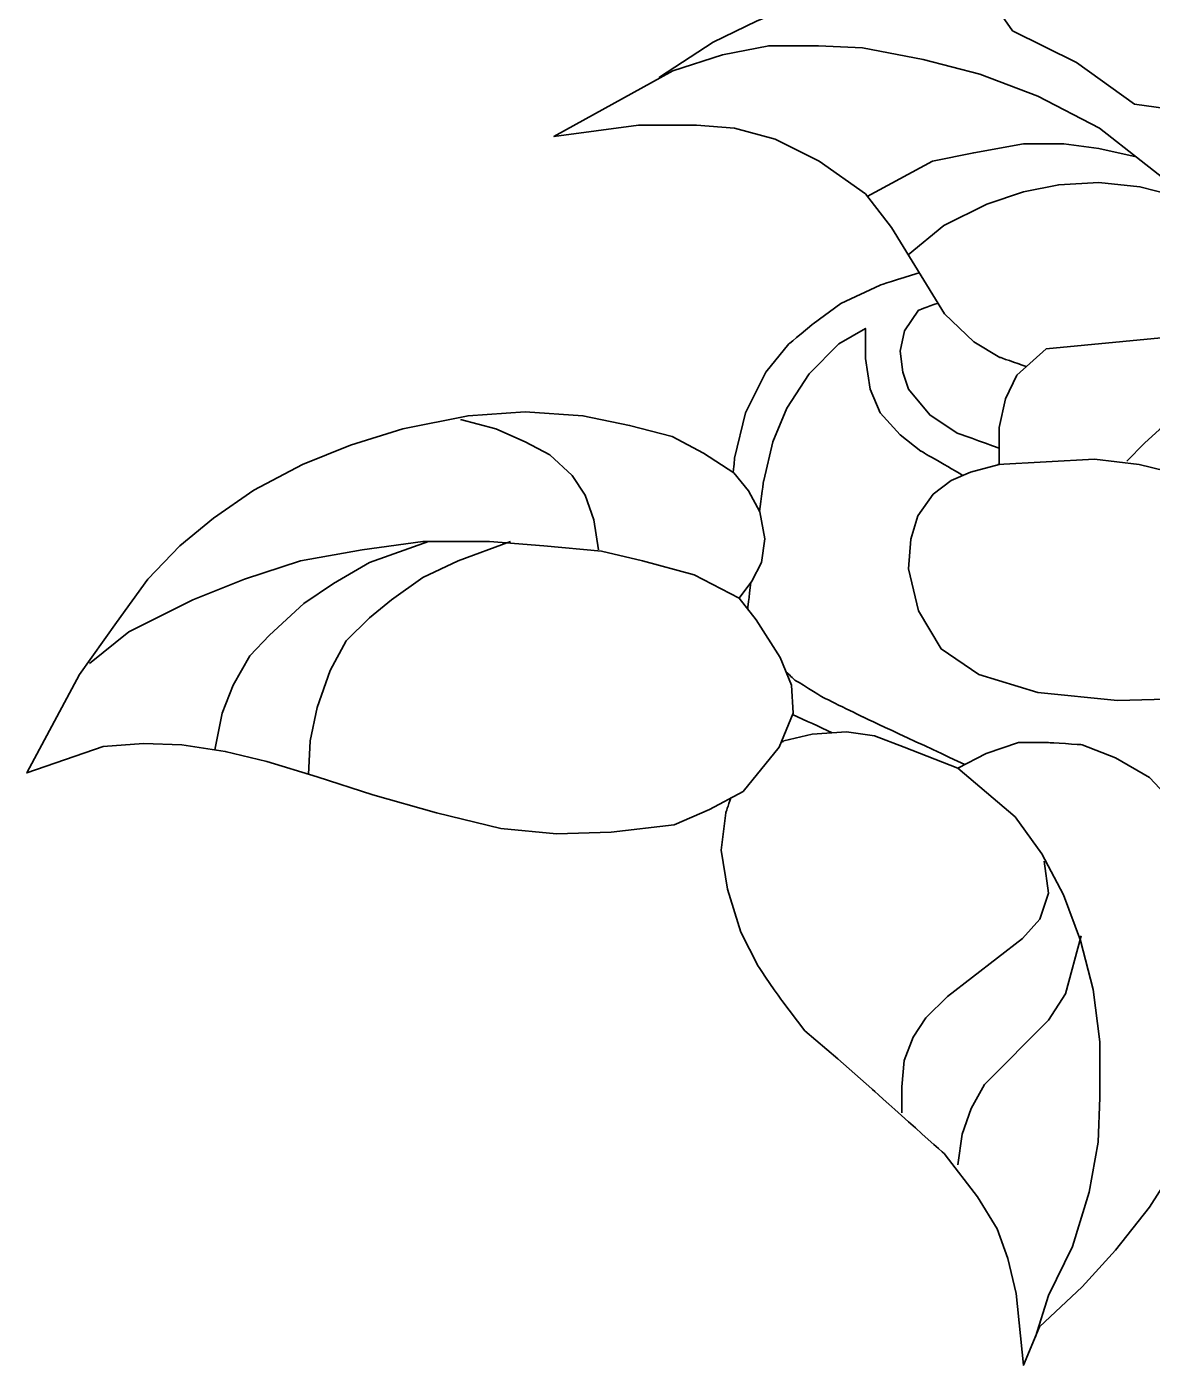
# Model space of a CAD drawing. Header units: millimetres. Extents: x -674 to -111, y -202 to 174.
# Drawn here: x -674.3 to -521.3, y -141.1 to 41 of the extents above; entities that cross this region are included whole.
import ezdxf

# ---------------------------------------------------------------- set-up
doc = ezdxf.new("R2010")
doc.units = ezdxf.units.MM
doc.layers.add('ceco.net 299', color=7, linetype='Continuous')

msp = doc.modelspace()

# ---------------------------------------------------------------- linework, layer by layer
at = {"layer": 'ceco.net 299', "color": 93, "lineweight": 35}
for points, knots in [([(-486.29, 45.2), (-486.29, 45.2), (-479.55, 47.6), (-479.55, 47.6), (-479.55, 47.6), (-479.55, 47.6), (-475.72, 51.6), (-475.72, 51.6), (-475.72, 51.6), (-475.72, 51.6), (-474.52, 56.8), (-474.52, 56.8), (-474.52, 56.8), (-474.52, 56.8), (-475.44, 63.6), (-475.44, 63.6), (-475.44, 63.6), (-475.44, 63.6), (-479.66, 69.77), (-479.66, 69.77), (-479.66, 69.77), (-479.66, 69.77), (-485.78, 74.29), (-485.78, 74.29), (-485.78, 74.29), (-485.78, 74.29), (-493.89, 77.89), (-493.89, 77.89), (-493.89, 77.89), (-493.89, 77.89), (-499.32, 79.49), (-499.32, 79.49), (-499.32, 79.49), (-499.32, 79.49), (-505.27, 80.75), (-505.27, 80.75), (-505.27, 80.75), (-505.27, 80.75), (-514.24, 82.17), (-514.24, 82.17), (-514.24, 82.17), (-514.24, 82.17), (-537.16, 84.46), (-537.16, 84.46), (-537.16, 84.46), (-537.16, 84.46), (-548.64, 85.89), (-548.64, 85.89), (-548.64, 85.89), (-548.64, 85.89), (-554.7, 87.32), (-554.7, 87.32), (-554.7, 87.32), (-554.7, 87.32), (-559.45, 89.03), (-559.45, 89.03), (-559.45, 89.03), (-559.45, 89.03), (-566.99, 92.18), (-566.99, 92.18), (-566.99, 92.18), (-566.99, 92.18), (-562.25, 85.89), (-562.25, 85.89), (-562.25, 85.89), (-562.25, 85.89), (-557.85, 78.8), (-557.85, 78.8), (-557.85, 78.8), (-557.85, 78.8), (-553.5, 67.89), (-553.5, 67.89), (-553.5, 67.89), (-553.5, 67.89), (-549.56, 57.03), (-549.56, 57.03), (-549.56, 57.03), (-549.56, 57.03), (-546.64, 50.68), (-546.64, 50.68), (-546.64, 50.68), (-546.64, 50.68), (-543.56, 45.2), (-543.56, 45.2), (-543.56, 45.2), (-543.56, 45.2), (-540.3, 40.45), (-540.3, 40.45), (-540.3, 40.45), (-540.3, 40.45), (-531.58, 36.18), (-531.58, 36.18), (-531.58, 36.18), (-531.58, 36.18), (-523.73, 30.51), (-523.73, 30.51), (-523.73, 30.51), (-523.73, 30.51), (-513.27, 29.02), (-513.27, 29.02), (-513.27, 29.02), (-513.27, 29.02), (-502.58, 30.51), (-502.58, 30.51), (-502.58, 30.51), (-502.58, 30.51), (-496.24, 33.83), (-496.24, 33.83), (-496.24, 33.83), (-496.24, 33.83), (-494.12, 36.4), (-494.12, 36.4), (-494.12, 36.4), (-494.12, 36.4), (-492.92, 39.71), (-492.92, 39.71), (-492.92, 39.71), (-492.92, 39.71), (-492.47, 44.28), (-492.47, 44.28), (-492.47, 44.28), (-492.47, 44.28), (-486.29, 45.2), (-486.29, 45.2), (-486.29, 45.2), (-486.29, 45.2), (-486.29, 45.2), (-486.29, 45.2)], [0, 0, 0, 0, 0.03125, 0.03125, 0.03125, 0.03125, 0.0625, 0.0625, 0.0625, 0.0625, 0.09375, 0.09375, 0.09375, 0.09375, 0.125, 0.125, 0.125, 0.125, 0.15625, 0.15625, 0.15625, 0.15625, 0.1875, 0.1875, 0.1875, 0.1875, 0.21875, 0.21875, 0.21875, 0.21875, 0.25, 0.25, 0.25, 0.25, 0.28125, 0.28125, 0.28125, 0.28125, 0.3125, 0.3125, 0.3125, 0.3125, 0.34375, 0.34375, 0.34375, 0.34375, 0.375, 0.375, 0.375, 0.375, 0.40625, 0.40625, 0.40625, 0.40625, 0.4375, 0.4375, 0.4375, 0.4375, 0.46875, 0.46875, 0.46875, 0.46875, 0.5, 0.5, 0.5, 0.5, 0.53125, 0.53125, 0.53125, 0.53125, 0.5625, 0.5625, 0.5625, 0.5625, 0.59375, 0.59375, 0.59375, 0.59375, 0.625, 0.625, 0.625, 0.625, 0.65625, 0.65625, 0.65625, 0.65625, 0.6875, 0.6875, 0.6875, 0.6875, 0.71875, 0.71875, 0.71875, 0.71875, 0.75, 0.75, 0.75, 0.75, 0.78125, 0.78125, 0.78125, 0.78125, 0.8125, 0.8125, 0.8125, 0.8125, 0.84375, 0.84375, 0.84375, 0.84375, 0.875, 0.875, 0.875, 0.875, 0.90625, 0.90625, 0.90625, 0.90625, 0.9375, 0.9375, 0.9375, 0.9375, 0.96875, 0.96875, 0.96875, 0.96875, 1, 1, 1, 1]), ([(-588.15, 34.1), (-588.25, 34.15), (-588.31, 34.17), (-588.31, 34.17), (-588.31, 34.17), (-588.31, 34.17), (-580.99, 38.91), (-580.99, 38.91), (-580.99, 38.91), (-580.99, 38.91), (-575.1, 41.77), (-575.1, 41.77), (-575.1, 41.77), (-575.1, 41.77), (-569.28, 44.17), (-569.28, 44.17), (-569.28, 44.17), (-569.28, 44.17), (-562.25, 46.17), (-562.25, 46.17), (-562.25, 46.17), (-562.25, 46.17), (-555.33, 47.37), (-555.33, 47.37), (-555.33, 47.37), (-555.33, 47.37), (-549.09, 46.2), (-549.09, 46.2), (-549.09, 46.2), (-549.09, 46.2), (-546.64, 45.41), (-542.88, 44.21)], [0.598673, 0.598673, 0.598673, 0.598673, 0.6, 0.6, 0.6, 0.6, 0.65, 0.65, 0.65, 0.65, 0.7, 0.7, 0.7, 0.7, 0.75, 0.75, 0.75, 0.75, 0.8, 0.8, 0.8, 0.8, 0.85, 0.85, 0.85, 0.85, 0.9, 0.9, 0.9, 0.9, 0.9117605, 0.9117605, 0.9117605, 0.9117605]), ([(-538.43, -5.2), (-539.78, -4.73), (-542.01, -3.95), (-542.01, -3.95), (-542.01, -3.95), (-542.01, -3.95), (-545.56, -1.84), (-545.56, -1.84), (-545.56, -1.84), (-545.56, -1.84), (-549.56, 1.99), (-549.56, 1.99), (-549.56, 1.99), (-549.56, 1.99), (-556.76, 13.71), (-556.76, 13.71), (-556.76, 13.71), (-556.76, 13.71), (-560.3, 18.28), (-560.3, 18.28), (-560.3, 18.28), (-560.3, 18.28), (-566.59, 22.74), (-566.59, 22.74), (-566.59, 22.74), (-566.59, 22.74), (-572.59, 25.71), (-572.59, 25.71), (-572.59, 25.71), (-572.59, 25.71), (-578.08, 27.25), (-578.08, 27.25), (-578.08, 27.25), (-578.08, 27.25), (-583.28, 27.65), (-583.28, 27.65), (-583.28, 27.65), (-583.28, 27.65), (-591.16, 27.65), (-591.16, 27.65), (-591.16, 27.65), (-591.16, 27.65), (-602.65, 26.11), (-602.65, 26.11), (-602.65, 26.11), (-602.65, 26.11), (-586.48, 35.03), (-586.48, 35.03), (-586.48, 35.03), (-586.48, 35.03), (-579.73, 37.2), (-579.73, 37.2), (-579.73, 37.2), (-579.73, 37.2), (-573.45, 38.45), (-573.45, 38.45), (-573.45, 38.45), (-573.45, 38.45), (-566.7, 38.45), (-566.7, 38.45), (-566.7, 38.45), (-566.7, 38.45), (-560.7, 38.17), (-560.7, 38.17), (-560.7, 38.17), (-560.7, 38.17), (-552.47, 36.57), (-552.47, 36.57), (-552.47, 36.57), (-552.47, 36.57), (-544.76, 34.57), (-544.76, 34.57), (-544.76, 34.57), (-544.76, 34.57), (-536.87, 31.6), (-536.87, 31.6), (-536.87, 31.6), (-536.87, 31.6), (-528.47, 27.25), (-528.47, 27.25), (-528.47, 27.25), (-528.47, 27.25), (-517.15, 18.34), (-517.15, 18.34), (-517.15, 18.34), (-517.15, 18.34), (-517.15, 18.34), (-517.15, 18.34), (-517.15, 18.34), (-508.87, 7.71), (-508.87, 7.71), (-508.87, 7.71), (-508.87, 7.71), (-510.41, 2.85), (-510.41, 2.85), (-510.41, 2.85), (-510.41, 2.85), (-512.24, -0.75), (-512.24, -0.75), (-512.24, -0.75), (-512.24, -0.75), (-512.54, -0.99), (-512.96, -1.33)], [0.2766868, 0.2766868, 0.2766868, 0.2766868, 0.3, 0.3, 0.3, 0.3, 0.3333333, 0.3333333, 0.3333333, 0.3333333, 0.3666667, 0.3666667, 0.3666667, 0.3666667, 0.4, 0.4, 0.4, 0.4, 0.4333333, 0.4333333, 0.4333333, 0.4333333, 0.4666667, 0.4666667, 0.4666667, 0.4666667, 0.5, 0.5, 0.5, 0.5, 0.5333333, 0.5333333, 0.5333333, 0.5333333, 0.5666667, 0.5666667, 0.5666667, 0.5666667, 0.6, 0.6, 0.6, 0.6, 0.6333333, 0.6333333, 0.6333333, 0.6333333, 0.6666667, 0.6666667, 0.6666667, 0.6666667, 0.7, 0.7, 0.7, 0.7, 0.7333333, 0.7333333, 0.7333333, 0.7333333, 0.7666667, 0.7666667, 0.7666667, 0.7666667, 0.8, 0.8, 0.8, 0.8, 0.8333333, 0.8333333, 0.8333333, 0.8333333, 0.8666667, 0.8666667, 0.8666667, 0.8666667, 0.9, 0.9, 0.9, 0.9, 0.9333333, 0.9333333, 0.9333333, 0.9333333, 0.9666667, 0.9666667, 0.9666667, 0.9666667, 1, 1, 1, 1.0333333, 1.0333333, 1.0333333, 1.0333333, 1.0666667, 1.0666667, 1.0666667, 1.0666667, 1.1, 1.1, 1.1, 1.1, 1.1102554, 1.1102554, 1.1102554, 1.1102554]), ([(-523.48, 23.32), (-523.48, 23.32), (-528.58, 24.45), (-528.58, 24.45), (-528.58, 24.45), (-528.58, 24.45), (-533.33, 25.08), (-533.33, 25.08), (-533.33, 25.08), (-533.33, 25.08), (-538.81, 25.08), (-538.81, 25.08), (-538.81, 25.08), (-538.81, 25.08), (-545.56, 23.88), (-545.56, 23.88), (-545.56, 23.88), (-545.56, 23.88), (-551.16, 22.74), (-551.16, 22.74), (-551.16, 22.74), (-551.16, 22.74), (-560.05, 17.95), (-560.05, 17.95)], [0, 0, 0, 0, 0.166667, 0.166667, 0.166667, 0.166667, 0.333333, 0.333333, 0.333333, 0.333333, 0.5, 0.5, 0.5, 0.5, 0.666667, 0.666667, 0.666667, 0.666667, 0.833333, 0.833333, 0.833333, 0.833333, 1, 1, 1, 1]), ([(-516.59, 17.62), (-516.59, 17.62), (-522.98, 19.25), (-522.98, 19.25), (-522.98, 19.25), (-522.98, 19.25), (-528.58, 19.82), (-528.58, 19.82), (-528.58, 19.82), (-528.58, 19.82), (-534.01, 19.54), (-534.01, 19.54), (-534.01, 19.54), (-534.01, 19.54), (-538.81, 18.57), (-538.81, 18.57), (-538.81, 18.57), (-538.81, 18.57), (-543.79, 16.91), (-543.79, 16.91), (-543.79, 16.91), (-543.79, 16.91), (-549.62, 13.99), (-549.62, 13.99), (-549.62, 13.99), (-549.62, 13.99), (-554.48, 10.01), (-554.48, 10.01)], [0, 0, 0, 0, 0.142857, 0.142857, 0.142857, 0.142857, 0.285714, 0.285714, 0.285714, 0.285714, 0.428571, 0.428571, 0.428571, 0.428571, 0.571429, 0.571429, 0.571429, 0.571429, 0.714286, 0.714286, 0.714286, 0.714286, 0.857143, 0.857143, 0.857143, 0.857143, 1, 1, 1, 1]), ([(-578.28, -19.61), (-578.15, -18.39), (-578.08, -17.67), (-578.08, -17.67), (-578.08, -17.67), (-578.08, -17.67), (-576.59, -11.49), (-576.59, -11.49), (-576.59, -11.49), (-576.59, -11.49), (-573.85, -5.95), (-573.85, -5.95), (-573.85, -5.95), (-573.85, -5.95), (-570.7, -2.12), (-570.7, -2.12), (-570.7, -2.12), (-570.7, -2.12), (-567.39, 0.62), (-567.39, 0.62), (-567.39, 0.62), (-567.39, 0.62), (-563.62, 3.36), (-563.62, 3.36), (-563.62, 3.36), (-563.62, 3.36), (-558.3, 5.88), (-558.3, 5.88), (-558.3, 5.88), (-558.3, 5.88), (-555.9, 6.64), (-552.99, 7.57)], [0.7652405, 0.7652405, 0.7652405, 0.7652405, 0.7692308, 0.7692308, 0.7692308, 0.7692308, 0.7948718, 0.7948718, 0.7948718, 0.7948718, 0.8205128, 0.8205128, 0.8205128, 0.8205128, 0.8461538, 0.8461538, 0.8461538, 0.8461539, 0.8717949, 0.8717949, 0.8717949, 0.8717949, 0.8974359, 0.8974359, 0.8974359, 0.8974359, 0.9230769, 0.9230769, 0.9230769, 0.9230769, 0.9331984, 0.9331984, 0.9331984, 0.9331984]), ([(-550.43, 3.42), (-551.96, 2.87), (-553.1, 2.45), (-553.1, 2.45), (-553.1, 2.45), (-553.1, 2.45), (-554.99, -0.35), (-554.99, -0.35), (-554.99, -0.35), (-554.99, -0.35), (-555.56, -3.09), (-555.56, -3.09), (-555.56, -3.09), (-555.56, -3.09), (-555.22, -5.95), (-555.22, -5.95), (-555.22, -5.95), (-555.22, -5.95), (-554.42, -8.29), (-554.42, -8.29), (-554.42, -8.29), (-554.42, -8.29), (-551.56, -11.78), (-551.56, -11.78), (-551.56, -11.78), (-551.56, -11.78), (-547.84, -14.24), (-547.84, -14.24), (-547.84, -14.24), (-547.84, -14.24), (-544.42, -15.48), (-542.13, -16.31)], [1.0170661, 1.0170661, 1.0170661, 1.0170661, 1.025641, 1.025641, 1.025641, 1.025641, 1.0512821, 1.0512821, 1.0512821, 1.0512821, 1.0769231, 1.0769231, 1.0769231, 1.0769231, 1.1025641, 1.1025641, 1.1025641, 1.1025641, 1.1282051, 1.1282051, 1.1282051, 1.1282051, 1.1538462, 1.1538462, 1.1538462, 1.1538462, 1.1794872, 1.1794872, 1.1794872, 1.1794872, 1.1965812, 1.1965812, 1.1965812, 1.1965812]), ([(-547.05, -20), (-549.78, -18.42), (-552.76, -16.7), (-552.76, -16.7), (-552.76, -16.7), (-552.76, -16.7), (-555.56, -14.47), (-555.56, -14.47), (-555.56, -14.47), (-555.56, -14.47), (-558.3, -11.49), (-558.3, -11.49), (-558.3, -11.49), (-558.3, -11.49), (-559.67, -8.29), (-559.67, -8.29), (-559.67, -8.29), (-559.67, -8.29), (-560.3, -4.12), (-560.3, -4.12), (-560.3, -4.12), (-560.3, -4.12), (-560.3, -0.01), (-560.3, -0.01), (-560.3, -0.01), (-560.3, -0.01), (-563.9, -2.12), (-563.9, -2.12), (-563.9, -2.12), (-563.9, -2.12), (-567.96, -6.18), (-567.96, -6.18), (-567.96, -6.18), (-567.96, -6.18), (-570.99, -10.87), (-570.99, -10.87), (-570.99, -10.87), (-570.99, -10.87), (-572.88, -15.44), (-572.88, -15.44), (-572.88, -15.44), (-572.88, -15.44), (-574.13, -20.7), (-574.13, -20.7), (-574.13, -20.7), (-574.13, -20.7), (-574.46, -23.22), (-574.68, -24.92)], [1.2425347, 1.2425347, 1.2425347, 1.2425347, 1.2564103, 1.2564103, 1.2564103, 1.2564103, 1.2820513, 1.2820513, 1.2820513, 1.2820513, 1.3076923, 1.3076923, 1.3076923, 1.3076923, 1.3333333, 1.3333333, 1.3333333, 1.3333333, 1.3589744, 1.3589744, 1.3589744, 1.3589744, 1.3846154, 1.3846154, 1.3846154, 1.3846154, 1.4102564, 1.4102564, 1.4102564, 1.4102564, 1.4358974, 1.4358974, 1.4358974, 1.4358974, 1.4615385, 1.4615385, 1.4615385, 1.4615385, 1.4871795, 1.4871795, 1.4871795, 1.4871795, 1.5128205, 1.5128205, 1.5128205, 1.5128205, 1.5298774, 1.5298774, 1.5298774, 1.5298774]), ([(-542.13, -18.52), (-542.13, -18.52), (-542.13, -13.49), (-542.13, -13.49), (-542.13, -13.49), (-542.13, -13.49), (-541.27, -9.61), (-541.27, -9.61), (-541.27, -9.61), (-541.27, -9.61), (-539.73, -6.35), (-539.73, -6.35), (-539.73, -6.35), (-539.73, -6.35), (-535.73, -2.81), (-535.73, -2.81), (-535.73, -2.81), (-535.73, -2.81), (-514.87, -0.81), (-514.87, -0.81), (-514.87, -0.81), (-514.87, -0.81), (-509.04, -2.41), (-509.04, -2.41), (-509.04, -2.41), (-509.04, -2.41), (-498.75, -8.18), (-498.75, -8.18), (-498.75, -8.18), (-498.75, -8.18), (-487.84, -16.35), (-487.84, -16.35), (-487.84, -16.35), (-487.84, -16.35), (-480.46, -25.27), (-480.46, -25.27), (-480.46, -25.27), (-480.46, -25.27), (-477.61, -30.41), (-477.61, -30.41), (-477.61, -30.41), (-477.61, -30.41), (-475.72, -35.55), (-475.72, -35.55), (-475.72, -35.55), (-475.72, -35.55), (-474.75, -40.93), (-474.75, -40.93), (-474.75, -40.93), (-474.75, -40.93), (-473.09, -53.84), (-473.09, -53.84), (-473.09, -53.84), (-473.09, -53.84), (-472.69, -59.04), (-472.69, -59.04), (-472.69, -59.04), (-472.69, -59.04), (-475.95, -54.3), (-475.95, -54.3), (-475.95, -54.3), (-475.95, -54.3), (-478.75, -51.56), (-478.75, -51.56), (-478.75, -51.56), (-478.75, -51.56), (-481.26, -50.01), (-481.26, -50.01), (-481.26, -50.01), (-481.26, -50.01), (-485.78, -48.76), (-485.78, -48.76), (-485.78, -48.76), (-485.78, -48.76), (-490.75, -48.41), (-490.75, -48.41), (-490.75, -48.41), (-490.75, -48.41), (-508.87, -49.44), (-508.87, -49.44), (-508.87, -49.44), (-508.87, -49.44), (-517.73, -50.41), (-517.73, -50.41), (-517.73, -50.41), (-517.73, -50.41), (-526.01, -50.64), (-526.01, -50.64), (-526.01, -50.64), (-526.01, -50.64), (-536.87, -49.56), (-536.87, -49.56), (-536.87, -49.56), (-536.87, -49.56), (-544.87, -47.1), (-544.87, -47.1), (-544.87, -47.1), (-544.87, -47.1), (-550.02, -43.61), (-550.02, -43.61), (-550.02, -43.61), (-550.02, -43.61), (-553.1, -38.41), (-553.1, -38.41), (-553.1, -38.41), (-553.1, -38.41), (-554.42, -32.7), (-554.42, -32.7), (-554.42, -32.7), (-554.42, -32.7), (-554.13, -28.7), (-554.13, -28.7), (-554.13, -28.7), (-554.13, -28.7), (-553.16, -25.5), (-553.16, -25.5), (-553.16, -25.5), (-553.16, -25.5), (-551.1, -22.58), (-551.1, -22.58), (-551.1, -22.58), (-551.1, -22.58), (-548.64, -20.7), (-548.64, -20.7), (-548.64, -20.7), (-548.64, -20.7), (-546.02, -19.55), (-546.02, -19.55), (-546.02, -19.55), (-546.02, -19.55), (-542.13, -18.52), (-542.13, -18.52), (-542.13, -18.52), (-542.13, -18.52), (-542.13, -18.52), (-542.13, -18.52)], [0, 0, 0, 0, 0.029412, 0.029412, 0.029412, 0.029412, 0.058824, 0.058824, 0.058824, 0.058824, 0.088235, 0.088235, 0.088235, 0.088235, 0.117647, 0.117647, 0.117647, 0.117647, 0.147059, 0.147059, 0.147059, 0.147059, 0.176471, 0.176471, 0.176471, 0.176471, 0.205882, 0.205882, 0.205882, 0.205882, 0.235294, 0.235294, 0.235294, 0.235294, 0.264706, 0.264706, 0.264706, 0.264706, 0.294118, 0.294118, 0.294118, 0.294118, 0.323529, 0.323529, 0.323529, 0.323529, 0.352941, 0.352941, 0.352941, 0.352941, 0.382353, 0.382353, 0.382353, 0.382353, 0.411765, 0.411765, 0.411765, 0.411765, 0.441176, 0.441176, 0.441176, 0.441176, 0.470588, 0.470588, 0.470588, 0.470588, 0.5, 0.5, 0.5, 0.5, 0.529412, 0.529412, 0.529412, 0.529412, 0.558824, 0.558824, 0.558824, 0.558824, 0.588235, 0.588235, 0.588235, 0.588235, 0.617647, 0.617647, 0.617647, 0.617647, 0.647059, 0.647059, 0.647059, 0.647059, 0.676471, 0.676471, 0.676471, 0.676471, 0.705882, 0.705882, 0.705882, 0.705882, 0.735294, 0.735294, 0.735294, 0.735294, 0.764706, 0.764706, 0.764706, 0.764706, 0.794118, 0.794118, 0.794118, 0.794118, 0.823529, 0.823529, 0.823529, 0.823529, 0.852941, 0.852941, 0.852941, 0.852941, 0.882353, 0.882353, 0.882353, 0.882353, 0.911765, 0.911765, 0.911765, 0.911765, 0.941176, 0.941176, 0.941176, 0.941176, 0.970588, 0.970588, 0.970588, 0.970588, 1, 1, 1, 1]), ([(-496.98, -9.84), (-496.98, -9.84), (-502.3, -9.15), (-502.3, -9.15), (-502.3, -9.15), (-502.3, -9.15), (-507.9, -9.55), (-507.9, -9.55), (-507.9, -9.55), (-507.9, -9.55), (-512.64, -10.41), (-512.64, -10.41), (-512.64, -10.41), (-512.64, -10.41), (-516.58, -11.84), (-516.58, -11.84), (-516.58, -11.84), (-516.58, -11.84), (-520.3, -13.78), (-520.3, -13.78), (-520.3, -13.78), (-520.3, -13.78), (-522.36, -15.61), (-522.36, -15.61), (-522.36, -15.61), (-522.36, -15.61), (-524.76, -18.07), (-524.76, -18.07)], [0, 0, 0, 0, 0.142857, 0.142857, 0.142857, 0.142857, 0.285714, 0.285714, 0.285714, 0.285714, 0.428571, 0.428571, 0.428571, 0.428571, 0.571429, 0.571429, 0.571429, 0.571429, 0.714286, 0.714286, 0.714286, 0.714286, 0.857143, 0.857143, 0.857143, 0.857143, 1, 1, 1, 1]), ([(-577.45, -36.7), (-577.45, -36.7), (-575.73, -34.41), (-575.73, -34.41), (-575.73, -34.41), (-575.73, -34.41), (-574.42, -31.84), (-574.42, -31.84), (-574.42, -31.84), (-574.42, -31.84), (-573.96, -28.64), (-573.96, -28.64), (-573.96, -28.64), (-573.96, -28.64), (-574.65, -24.98), (-574.65, -24.98), (-574.65, -24.98), (-574.65, -24.98), (-576.19, -22.12), (-576.19, -22.12), (-576.19, -22.12), (-576.19, -22.12), (-578.19, -19.67), (-578.19, -19.67), (-578.19, -19.67), (-578.19, -19.67), (-582.31, -16.98), (-582.31, -16.98), (-582.31, -16.98), (-582.31, -16.98), (-586.59, -14.7), (-586.59, -14.7), (-586.59, -14.7), (-586.59, -14.7), (-592.36, -13.21), (-592.36, -13.21), (-592.36, -13.21), (-592.36, -13.21), (-598.71, -11.89), (-598.71, -11.89), (-598.71, -11.89), (-598.71, -11.89), (-606.54, -11.38), (-606.54, -11.38), (-606.54, -11.38), (-606.54, -11.38), (-614.31, -11.89), (-614.31, -11.89), (-614.31, -11.89), (-614.31, -11.89), (-623.17, -13.67), (-623.17, -13.67), (-623.17, -13.67), (-623.17, -13.67), (-630.31, -15.9), (-630.31, -15.9), (-630.31, -15.9), (-630.31, -15.9), (-636.83, -18.52), (-636.83, -18.52), (-636.83, -18.52), (-636.83, -18.52), (-643.46, -22.01), (-643.46, -22.01), (-643.46, -22.01), (-643.46, -22.01), (-648.94, -25.84), (-648.94, -25.84), (-648.94, -25.84), (-648.94, -25.84), (-653.51, -29.61), (-653.51, -29.61), (-653.51, -29.61), (-653.51, -29.61), (-657.86, -34.13), (-657.86, -34.13), (-657.86, -34.13), (-657.86, -34.13), (-662.14, -40.01), (-662.14, -40.01), (-662.14, -40.01), (-662.14, -40.01), (-667.17, -47.1), (-667.17, -47.1), (-667.17, -47.1), (-667.17, -47.1), (-674.32, -60.47), (-674.32, -60.47), (-674.32, -60.47), (-674.32, -60.47), (-663.92, -56.87), (-663.92, -56.87), (-663.92, -56.87), (-663.92, -56.87), (-658.43, -56.47), (-658.43, -56.47), (-658.43, -56.47), (-658.43, -56.47), (-653.23, -56.64), (-653.23, -56.64), (-653.23, -56.64), (-653.23, -56.64), (-647.34, -57.56), (-647.34, -57.56), (-647.34, -57.56), (-647.34, -57.56), (-641.68, -58.93), (-641.68, -58.93), (-641.68, -58.93), (-641.68, -58.93), (-634.83, -60.99), (-634.83, -60.99), (-634.83, -60.99), (-634.83, -60.99), (-627.28, -63.44), (-627.28, -63.44), (-627.28, -63.44), (-627.28, -63.44), (-618.6, -65.9), (-618.6, -65.9), (-618.6, -65.9), (-618.6, -65.9), (-609.85, -68.02), (-609.85, -68.02), (-609.85, -68.02), (-609.85, -68.02), (-602.31, -68.76), (-602.31, -68.76), (-602.31, -68.76), (-602.31, -68.76), (-594.88, -68.53), (-594.88, -68.53), (-594.88, -68.53), (-594.88, -68.53), (-586.31, -67.56), (-586.31, -67.56), (-586.31, -67.56), (-586.31, -67.56), (-581.51, -65.44), (-581.51, -65.44), (-581.51, -65.44), (-581.51, -65.44), (-576.93, -62.99), (-576.93, -62.99), (-576.93, -62.99), (-576.93, -62.99), (-572.02, -56.99), (-572.02, -56.99), (-572.02, -56.99), (-572.02, -56.99), (-570.13, -52.36), (-570.13, -52.36), (-570.13, -52.36), (-570.13, -52.36), (-570.36, -48.53), (-570.36, -48.53), (-570.36, -48.53), (-570.36, -48.53), (-571.9, -44.76), (-571.9, -44.76), (-571.9, -44.76), (-571.9, -44.76), (-575.16, -39.67), (-575.16, -39.67), (-575.16, -39.67), (-575.16, -39.67), (-577.45, -36.7), (-577.45, -36.7), (-577.45, -36.7), (-577.45, -36.7), (-577.45, -36.7), (-577.45, -36.7)], [0, 0, 0, 0, 0.023256, 0.023256, 0.023256, 0.023256, 0.046512, 0.046512, 0.046512, 0.046512, 0.069767, 0.069767, 0.069767, 0.069767, 0.093023, 0.093023, 0.093023, 0.093023, 0.116279, 0.116279, 0.116279, 0.116279, 0.139535, 0.139535, 0.139535, 0.139535, 0.162791, 0.162791, 0.162791, 0.162791, 0.186047, 0.186047, 0.186047, 0.186047, 0.209302, 0.209302, 0.209302, 0.209302, 0.232558, 0.232558, 0.232558, 0.232558, 0.255814, 0.255814, 0.255814, 0.255814, 0.27907, 0.27907, 0.27907, 0.27907, 0.302326, 0.302326, 0.302326, 0.302326, 0.325581, 0.325581, 0.325581, 0.325581, 0.348837, 0.348837, 0.348837, 0.348837, 0.372093, 0.372093, 0.372093, 0.372093, 0.395349, 0.395349, 0.395349, 0.395349, 0.418605, 0.418605, 0.418605, 0.418605, 0.44186, 0.44186, 0.44186, 0.44186, 0.465116, 0.465116, 0.465116, 0.465116, 0.488372, 0.488372, 0.488372, 0.488372, 0.511628, 0.511628, 0.511628, 0.511628, 0.534884, 0.534884, 0.534884, 0.534884, 0.55814, 0.55814, 0.55814, 0.55814, 0.581395, 0.581395, 0.581395, 0.581395, 0.604651, 0.604651, 0.604651, 0.604651, 0.627907, 0.627907, 0.627907, 0.627907, 0.651163, 0.651163, 0.651163, 0.651163, 0.674419, 0.674419, 0.674419, 0.674419, 0.697674, 0.697674, 0.697674, 0.697674, 0.72093, 0.72093, 0.72093, 0.72093, 0.744186, 0.744186, 0.744186, 0.744186, 0.767442, 0.767442, 0.767442, 0.767442, 0.790698, 0.790698, 0.790698, 0.790698, 0.813953, 0.813953, 0.813953, 0.813953, 0.837209, 0.837209, 0.837209, 0.837209, 0.860465, 0.860465, 0.860465, 0.860465, 0.883721, 0.883721, 0.883721, 0.883721, 0.906977, 0.906977, 0.906977, 0.906977, 0.930233, 0.930233, 0.930233, 0.930233, 0.953488, 0.953488, 0.953488, 0.953488, 0.976744, 0.976744, 0.976744, 0.976744, 1, 1, 1, 1]), ([(-596.59, -30.13), (-596.59, -30.13), (-597.22, -26.07), (-597.22, -26.07), (-597.22, -26.07), (-597.22, -26.07), (-598.42, -22.7), (-598.42, -22.7), (-598.42, -22.7), (-598.42, -22.7), (-600.19, -20.01), (-600.19, -20.01), (-600.19, -20.01), (-600.19, -20.01), (-603.22, -17.21), (-603.22, -17.21), (-603.22, -17.21), (-603.22, -17.21), (-606.54, -15.44), (-606.54, -15.44), (-606.54, -15.44), (-606.54, -15.44), (-610.54, -13.67), (-610.54, -13.67), (-610.54, -13.67), (-610.54, -13.67), (-615.34, -12.41), (-615.34, -12.41)], [0, 0, 0, 0, 0.142857, 0.142857, 0.142857, 0.142857, 0.285714, 0.285714, 0.285714, 0.285714, 0.428571, 0.428571, 0.428571, 0.428571, 0.571429, 0.571429, 0.571429, 0.571429, 0.714286, 0.714286, 0.714286, 0.714286, 0.857143, 0.857143, 0.857143, 0.857143, 1, 1, 1, 1]), ([(-542.3, -18.52), (-542.3, -18.52), (-529.16, -17.78), (-529.16, -17.78), (-529.16, -17.78), (-529.16, -17.78), (-523.1, -18.52), (-523.1, -18.52), (-523.1, -18.52), (-523.1, -18.52), (-506.52, -22.58), (-506.52, -22.58), (-506.52, -22.58), (-506.52, -22.58), (-495.95, -28.13), (-495.95, -28.13), (-495.95, -28.13), (-495.95, -28.13), (-484.41, -36.75), (-484.41, -36.75), (-484.41, -36.75), (-484.41, -36.75), (-480.52, -41.44), (-480.52, -41.44), (-480.52, -41.44), (-480.52, -41.44), (-477.04, -46.41), (-477.04, -46.41), (-477.04, -46.41), (-477.04, -46.41), (-473.26, -54.3), (-473.26, -54.3)], [0, 0, 0, 0, 0.125, 0.125, 0.125, 0.125, 0.25, 0.25, 0.25, 0.25, 0.375, 0.375, 0.375, 0.375, 0.5, 0.5, 0.5, 0.5, 0.625, 0.625, 0.625, 0.625, 0.75, 0.75, 0.75, 0.75, 0.875, 0.875, 0.875, 0.875, 1, 1, 1, 1]), ([(-577.45, -36.7), (-577.45, -36.7), (-583.56, -33.55), (-583.56, -33.55), (-583.56, -33.55), (-583.56, -33.55), (-590.59, -31.61), (-590.59, -31.61), (-590.59, -31.61), (-590.59, -31.61), (-596.19, -30.3), (-596.19, -30.3), (-596.19, -30.3), (-596.19, -30.3), (-604.02, -29.61), (-604.02, -29.61), (-604.02, -29.61), (-604.02, -29.61), (-611.39, -28.98), (-611.39, -28.98), (-611.39, -28.98), (-611.39, -28.98), (-620.48, -28.98), (-620.48, -28.98), (-620.48, -28.98), (-620.48, -28.98), (-628.71, -30.13), (-628.71, -30.13), (-628.71, -30.13), (-628.71, -30.13), (-637.11, -31.61), (-637.11, -31.61), (-637.11, -31.61), (-637.11, -31.61), (-644.71, -34.13), (-644.71, -34.13), (-644.71, -34.13), (-644.71, -34.13), (-651.74, -36.93), (-651.74, -36.93), (-651.74, -36.93), (-651.74, -36.93), (-660.43, -41.27), (-660.43, -41.27), (-660.43, -41.27), (-660.43, -41.27), (-665.8, -45.61), (-665.8, -45.61)], [0, 0, 0, 0, 0.083333, 0.083333, 0.083333, 0.083333, 0.166667, 0.166667, 0.166667, 0.166667, 0.25, 0.25, 0.25, 0.25, 0.333333, 0.333333, 0.333333, 0.333333, 0.416667, 0.416667, 0.416667, 0.416667, 0.5, 0.5, 0.5, 0.5, 0.583333, 0.583333, 0.583333, 0.583333, 0.666667, 0.666667, 0.666667, 0.666667, 0.75, 0.75, 0.75, 0.75, 0.833333, 0.833333, 0.833333, 0.833333, 0.916667, 0.916667, 0.916667, 0.916667, 1, 1, 1, 1]), ([(-619.68, -28.98), (-619.68, -28.98), (-627.74, -31.84), (-627.74, -31.84), (-627.74, -31.84), (-627.74, -31.84), (-632.6, -34.7), (-632.6, -34.7), (-632.6, -34.7), (-632.6, -34.7), (-636.66, -37.44), (-636.66, -37.44), (-636.66, -37.44), (-636.66, -37.44), (-641.34, -41.73), (-641.34, -41.73), (-641.34, -41.73), (-641.34, -41.73), (-643.97, -44.53), (-643.97, -44.53), (-643.97, -44.53), (-643.97, -44.53), (-646.26, -48.53), (-646.26, -48.53), (-646.26, -48.53), (-646.26, -48.53), (-647.74, -52.36), (-647.74, -52.36), (-647.74, -52.36), (-647.74, -52.36), (-648.77, -57.33), (-648.77, -57.33)], [0, 0, 0, 0, 0.125, 0.125, 0.125, 0.125, 0.25, 0.25, 0.25, 0.25, 0.375, 0.375, 0.375, 0.375, 0.5, 0.5, 0.5, 0.5, 0.625, 0.625, 0.625, 0.625, 0.75, 0.75, 0.75, 0.75, 0.875, 0.875, 0.875, 0.875, 1, 1, 1, 1]), ([(-608.54, -28.98), (-608.54, -28.98), (-615.68, -31.61), (-615.68, -31.61), (-615.68, -31.61), (-615.68, -31.61), (-620.48, -33.9), (-620.48, -33.9), (-620.48, -33.9), (-620.48, -33.9), (-624.71, -36.93), (-624.71, -36.93), (-624.71, -36.93), (-624.71, -36.93), (-627.74, -39.38), (-627.74, -39.38), (-627.74, -39.38), (-627.74, -39.38), (-630.88, -42.53), (-630.88, -42.53), (-630.88, -42.53), (-630.88, -42.53), (-633.05, -46.53), (-633.05, -46.53), (-633.05, -46.53), (-633.05, -46.53), (-634.83, -51.56), (-634.83, -51.56), (-634.83, -51.56), (-634.83, -51.56), (-635.8, -56.13), (-635.8, -56.13), (-635.8, -56.13), (-635.8, -56.13), (-636.03, -60.7), (-636.03, -60.7)], [0, 0, 0, 0, 0.111111, 0.111111, 0.111111, 0.111111, 0.222222, 0.222222, 0.222222, 0.222222, 0.333333, 0.333333, 0.333333, 0.333333, 0.444444, 0.444444, 0.444444, 0.444444, 0.555556, 0.555556, 0.555556, 0.555556, 0.666667, 0.666667, 0.666667, 0.666667, 0.777778, 0.777778, 0.777778, 0.777778, 0.888889, 0.888889, 0.888889, 0.888889, 1, 1, 1, 1]), ([(-571.1, -46.72), (-570.44, -47.34), (-569.9, -47.84), (-569.9, -47.84), (-569.9, -47.84), (-569.9, -47.84), (-566.19, -50.13), (-566.19, -50.13), (-566.19, -50.13), (-566.19, -50.13), (-560.65, -52.87), (-560.65, -52.87), (-560.65, -52.87), (-560.65, -52.87), (-551.95, -56.92), (-546.77, -59.34)], [1.6056609, 1.6056609, 1.6056609, 1.6056609, 1.61538462, 1.61538462, 1.61538462, 1.61538463, 1.64102564, 1.64102564, 1.64102564, 1.64102565, 1.66666667, 1.66666667, 1.66666667, 1.66666668, 1.68465623, 1.68465623, 1.68465623, 1.68465623]), ([(-571.76, -56.34), (-571.53, -56.21), (-571.39, -56.13), (-571.39, -56.13), (-571.39, -56.13), (-571.39, -56.13), (-567.56, -55.21), (-567.56, -55.21), (-567.56, -55.21), (-567.56, -55.21), (-562.87, -54.87), (-562.87, -54.87), (-562.87, -54.87), (-562.87, -54.87), (-559.05, -55.44), (-559.05, -55.44), (-559.05, -55.44), (-559.05, -55.44), (-555.05, -56.99), (-555.05, -56.99), (-555.05, -56.99), (-555.05, -56.99), (-547.73, -59.84), (-547.73, -59.84), (-547.73, -59.84), (-547.73, -59.84), (-543.9, -57.84), (-543.9, -57.84), (-543.9, -57.84), (-543.9, -57.84), (-543.9, -57.84), (-543.9, -57.84), (-543.9, -57.84), (-539.5, -56.36), (-539.5, -56.36), (-539.5, -56.36), (-539.5, -56.36), (-535.39, -56.36), (-535.39, -56.36), (-535.39, -56.36), (-535.39, -56.36), (-530.81, -56.64), (-530.81, -56.64), (-530.81, -56.64), (-530.81, -56.64), (-526.3, -58.41), (-526.3, -58.41), (-526.3, -58.41), (-526.3, -58.41), (-521.67, -61.1), (-521.67, -61.1), (-521.67, -61.1), (-521.67, -61.1), (-518.13, -64.87), (-518.13, -64.87), (-518.13, -64.87), (-518.13, -64.87), (-514.64, -70.07), (-514.64, -70.07), (-514.64, -70.07), (-514.64, -70.07), (-512.87, -76.3), (-512.87, -76.3), (-512.87, -76.3), (-512.87, -76.3), (-511.73, -82.65), (-511.73, -82.65), (-511.73, -82.65), (-511.73, -82.65), (-511.15, -91.22), (-511.15, -91.22), (-511.15, -91.22), (-511.15, -91.22), (-512.01, -98.82), (-512.01, -98.82), (-512.01, -98.82), (-512.01, -98.82), (-514.01, -105.79), (-514.01, -105.79), (-514.01, -105.79), (-514.01, -105.79), (-517.21, -112.54), (-517.21, -112.54), (-517.21, -112.54), (-517.21, -112.54), (-521.67, -119.57), (-521.67, -119.57), (-521.67, -119.57), (-521.67, -119.57), (-526.3, -125.39), (-526.3, -125.39), (-526.3, -125.39), (-526.3, -125.39), (-530.81, -130.37), (-530.81, -130.37), (-530.81, -130.37), (-530.81, -130.37), (-536.64, -135.85), (-536.64, -135.85), (-536.64, -135.85), (-536.64, -135.85), (-538.81, -141.05), (-538.81, -141.05), (-538.81, -141.05), (-538.81, -141.05), (-539.79, -131.28), (-539.79, -131.28), (-539.79, -131.28), (-539.79, -131.28), (-540.93, -126.54), (-540.93, -126.54), (-540.93, -126.54), (-540.93, -126.54), (-542.41, -122.48), (-542.41, -122.48), (-542.41, -122.48), (-542.41, -122.48), (-545.04, -118.14), (-545.04, -118.14), (-545.04, -118.14), (-545.04, -118.14), (-549.44, -112.42), (-549.44, -112.42), (-549.44, -112.42), (-549.44, -112.42), (-559.45, -103.45), (-559.45, -103.45), (-559.45, -103.45), (-559.45, -103.45), (-564.07, -99.39), (-564.07, -99.39), (-564.07, -99.39), (-564.07, -99.39), (-568.53, -95.56), (-568.53, -95.56), (-568.53, -95.56), (-568.53, -95.56), (-571.68, -91.45), (-571.68, -91.45), (-571.68, -91.45), (-571.68, -91.45), (-574.88, -86.76), (-574.88, -86.76), (-574.88, -86.76), (-574.88, -86.76), (-577.22, -82.13), (-577.22, -82.13), (-577.22, -82.13), (-577.22, -82.13), (-579.05, -76.3), (-579.05, -76.3), (-579.05, -76.3), (-579.05, -76.3), (-579.91, -70.99), (-579.91, -70.99), (-579.91, -70.99), (-579.91, -70.99), (-579.28, -65.9), (-579.28, -65.9), (-579.28, -65.9), (-579.28, -65.9), (-578.96, -64.93), (-578.61, -63.89)], [0.8291072, 0.8291072, 0.8291072, 0.8291072, 0.8333333, 0.8333333, 0.8333333, 0.8333333, 0.8571429, 0.8571429, 0.8571429, 0.8571429, 0.8809524, 0.8809524, 0.8809524, 0.8809524, 0.9047619, 0.9047619, 0.9047619, 0.9047619, 0.9285714, 0.9285714, 0.9285714, 0.9285714, 0.952381, 0.952381, 0.952381, 0.952381, 0.9761905, 0.9761905, 0.9761905, 0.9761905, 1, 1, 1, 1.0238095, 1.0238095, 1.0238095, 1.0238095, 1.047619, 1.047619, 1.047619, 1.0476191, 1.0714286, 1.0714286, 1.0714286, 1.0714286, 1.0952381, 1.0952381, 1.0952381, 1.0952381, 1.1190476, 1.1190476, 1.1190476, 1.1190476, 1.1428571, 1.1428571, 1.1428571, 1.1428572, 1.1666667, 1.1666667, 1.1666667, 1.1666667, 1.1904762, 1.1904762, 1.1904762, 1.1904762, 1.2142857, 1.2142857, 1.2142857, 1.2142857, 1.2380952, 1.2380952, 1.2380952, 1.2380952, 1.2619048, 1.2619048, 1.2619048, 1.2619048, 1.2857143, 1.2857143, 1.2857143, 1.2857143, 1.3095238, 1.3095238, 1.3095238, 1.3095238, 1.3333333, 1.3333333, 1.3333333, 1.3333333, 1.3571429, 1.3571429, 1.3571429, 1.3571429, 1.3809524, 1.3809524, 1.3809524, 1.3809524, 1.4047619, 1.4047619, 1.4047619, 1.4047619, 1.4285714, 1.4285714, 1.4285714, 1.4285714, 1.452381, 1.452381, 1.452381, 1.452381, 1.4761905, 1.4761905, 1.4761905, 1.4761905, 1.5, 1.5, 1.5, 1.5, 1.5238095, 1.5238095, 1.5238095, 1.5238095, 1.547619, 1.547619, 1.547619, 1.5476191, 1.5714286, 1.5714286, 1.5714286, 1.5714286, 1.5952381, 1.5952381, 1.5952381, 1.5952381, 1.6190476, 1.6190476, 1.6190476, 1.6190476, 1.6428571, 1.6428571, 1.6428571, 1.6428572, 1.6666667, 1.6666667, 1.6666667, 1.6666667, 1.6904762, 1.6904762, 1.6904762, 1.6904762, 1.7142857, 1.7142857, 1.7142857, 1.7142857, 1.7380952, 1.7380952, 1.7380952, 1.7380952, 1.7619048, 1.7619048, 1.7619048, 1.7619048, 1.7729414, 1.7729414, 1.7729414, 1.7729414]), ([(-547.73, -59.84), (-547.73, -59.84), (-539.96, -66.47), (-539.96, -66.47), (-539.96, -66.47), (-539.96, -66.47), (-536.3, -71.5), (-536.3, -71.5), (-536.3, -71.5), (-536.3, -71.5), (-533.39, -77.05), (-533.39, -77.05), (-533.39, -77.05), (-533.39, -77.05), (-531.04, -83.28), (-531.04, -83.28), (-531.04, -83.28), (-531.04, -83.28), (-529.33, -89.96), (-529.33, -89.96), (-529.33, -89.96), (-529.33, -89.96), (-528.41, -97.05), (-528.41, -97.05), (-528.41, -97.05), (-528.41, -97.05), (-528.41, -104.65), (-528.41, -104.65), (-528.41, -104.65), (-528.41, -104.65), (-528.64, -110.71), (-528.64, -110.71), (-528.64, -110.71), (-528.64, -110.71), (-529.9, -117.51), (-529.9, -117.51), (-529.9, -117.51), (-529.9, -117.51), (-532.13, -124.88), (-532.13, -124.88), (-532.13, -124.88), (-532.13, -124.88), (-535.39, -131.57), (-535.39, -131.57), (-535.39, -131.57), (-535.39, -131.57), (-537.16, -137.17), (-537.16, -137.17)], [0, 0, 0, 0, 0.083333, 0.083333, 0.083333, 0.083333, 0.166667, 0.166667, 0.166667, 0.166667, 0.25, 0.25, 0.25, 0.25, 0.333333, 0.333333, 0.333333, 0.333333, 0.416667, 0.416667, 0.416667, 0.416667, 0.5, 0.5, 0.5, 0.5, 0.583333, 0.583333, 0.583333, 0.583333, 0.666667, 0.666667, 0.666667, 0.666667, 0.75, 0.75, 0.75, 0.75, 0.833333, 0.833333, 0.833333, 0.833333, 0.916667, 0.916667, 0.916667, 0.916667, 1, 1, 1, 1]), ([(-536.01, -72.47), (-536.01, -72.47), (-535.39, -76.82), (-535.39, -76.82), (-535.39, -76.82), (-535.39, -76.82), (-536.59, -80.36), (-536.59, -80.36), (-536.59, -80.36), (-536.59, -80.36), (-538.93, -82.99), (-538.93, -82.99), (-538.93, -82.99), (-538.93, -82.99), (-549.16, -90.88), (-549.16, -90.88), (-549.16, -90.88), (-549.16, -90.88), (-552.07, -93.79), (-552.07, -93.79), (-552.07, -93.79), (-552.07, -93.79), (-553.79, -96.42), (-553.79, -96.42), (-553.79, -96.42), (-553.79, -96.42), (-555.05, -99.62), (-555.05, -99.62), (-555.05, -99.62), (-555.05, -99.62), (-555.33, -103.16), (-555.33, -103.16), (-555.33, -103.16), (-555.33, -103.16), (-555.33, -106.71), (-555.33, -106.71)], [0, 0, 0, 0, 0.111111, 0.111111, 0.111111, 0.111111, 0.222222, 0.222222, 0.222222, 0.222222, 0.333333, 0.333333, 0.333333, 0.333333, 0.444444, 0.444444, 0.444444, 0.444444, 0.555556, 0.555556, 0.555556, 0.555556, 0.666667, 0.666667, 0.666667, 0.666667, 0.777778, 0.777778, 0.777778, 0.777778, 0.888889, 0.888889, 0.888889, 0.888889, 1, 1, 1, 1]), ([(-530.98, -82.65), (-530.98, -82.65), (-533.1, -90.53), (-533.1, -90.53), (-533.1, -90.53), (-533.1, -90.53), (-535.39, -94.13), (-535.39, -94.13), (-535.39, -94.13), (-535.39, -94.13), (-544.13, -102.88), (-544.13, -102.88), (-544.13, -102.88), (-544.13, -102.88), (-545.9, -106.14), (-545.9, -106.14), (-545.9, -106.14), (-545.9, -106.14), (-547.16, -109.62), (-547.16, -109.62), (-547.16, -109.62), (-547.16, -109.62), (-547.73, -113.79), (-547.73, -113.79)], [0, 0, 0, 0, 0.166667, 0.166667, 0.166667, 0.166667, 0.333333, 0.333333, 0.333333, 0.333333, 0.5, 0.5, 0.5, 0.5, 0.666667, 0.666667, 0.666667, 0.666667, 0.833333, 0.833333, 0.833333, 0.833333, 1, 1, 1, 1])]:
    msp.add_open_spline(points, degree=3, knots=knots, dxfattribs=at)
for points in [[(-575.87, -34.59), (-576.11, -36.6), (-576.3, -38.18), (-576.3, -38.18)], [(-564.83, -55.01), (-566.59, -54.2), (-568.43, -53.36), (-570.21, -52.54)]]:
    msp.add_open_spline(points, degree=3, dxfattribs=at)

doc.saveas('drawing.dxf')
